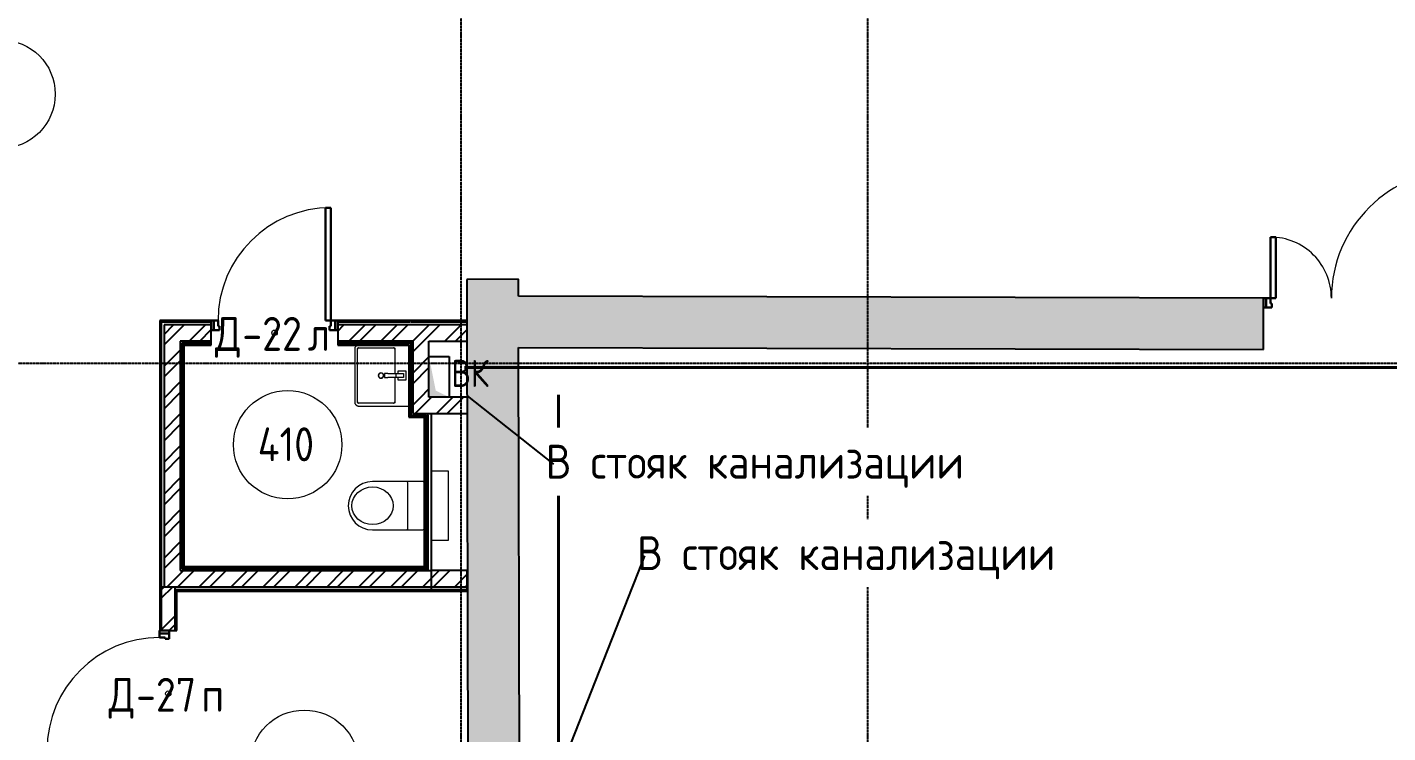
# Model space of a CAD drawing. Header units: millimetres. Extents: x -129048 to 476301, y -5853 to 215316.
# Drawn here: x 327264 to 337300, y 6030 to 11234 of the extents above; entities that cross this region are included whole.
import ezdxf
from ezdxf import colors
from ezdxf.entities.mleader import LeaderData, LeaderLine
from ezdxf.math import Vec2, Vec3

# ---------------------------------------------------------------- set-up
doc = ezdxf.new("R2010")
doc.units = ezdxf.units.MM
doc.linetypes.add('ADSK_Линия сетки', pattern=[25, 20, -2.5, 0, -2.5])
for name, color, linetype, lineweight in [('GAZLAITER', 1, 'Continuous', 40), ('Аннотация', 7, 'Continuous', 9), ('Двери', 251, 'Continuous', 18), ('Дренаж', 36, 'Continuous', 40), ('Марки дверей', 7, 'Continuous', 20), ('Марки помещений', 7, 'Continuous', 20), ('Сантехника', 251, 'Continuous', 18), ('Узлы', 7, 'Continuous', 18)]:
    doc.layers.add(name, color=color, linetype=linetype, lineweight=lineweight)
for name, color, linetype, lineweight, true_color in [('Линии', 7, 'Continuous', 9, 0x00a600), ('Обобщенные модели', 5, 'Continuous', 18, 0x0000ff), ('Стены внутренние', 5, 'Continuous', 18, 0x0000ff), ('Стены штриховка', 5, 'Continuous', 18, 0x0000ff)]:
    doc.layers.add(name, color=color, linetype=linetype, lineweight=lineweight, true_color=true_color)
doc.styles.add('GOST Common_1', font='GOST Common_0.ttf', dxfattribs={"width": 0.9, "height": 200})
doc.styles.add('GOST Common_2', font='GOST Common_0.ttf', dxfattribs={"width": 0.9, "height": 250})
doc.styles.add('PIK', font='isocpeur.ttf', dxfattribs={"width": 0.9, "height": 250})
pattern_1 = [(45, (322754.53, 150), (-117.8655, 117.8655), []), (45, (322833.11, 150), (-117.8655, 117.8655), [])]

# ---------------------------------------------------------------- blocks, each defined once
blk = doc.blocks.new('AC_Дверь_Однопольная - Д-22л 933х2200h-1983239-04 План 4-го этажа')
at = {"layer": 'Двери', "lineweight": 30}
for p, q in [((416, 923), (376, 923)), ((376, 923), (376, 90)), ((416, 90), (416, 923)), ((-447, 90), (-467, 90)), ((-467, 90), (-467, 20)), ((-467, 20), (-447, 20)), ((-417, 90), (-447, 90)), ((-447, 90), (-447, 20)), ((-447, 20), (-447, 90)), ((-447, 20), (-407, 20)), ((-417, 50), (-417, 90)), ((-407, 50), (-417, 50)), ((-407, 20), (-407, 50)), ((376, 90), (416, 90)), ((416, 50), (406, 50)), ((406, 50), (406, 20)), ((406, 20), (446, 20)), ((446, 90), (416, 90)), ((416, 90), (416, 50)), ((446, 20), (446, 90)), ((466, 90), (446, 90)), ((446, 90), (446, 20)), ((446, 20), (466, 20)), ((466, 20), (466, 90))]:
    blk.add_line(p, q, dxfattribs=at)
at = {"layer": 'Двери'}
blk.add_arc((416, 90), 833, 90, 180, dxfattribs=at)
blk = doc.blocks.new('AC_Дверь_Однопольная - Д-27п 930х2200h-1983248-04 План 4-го этажа')
at = {"layer": 'Двери', "lineweight": 30}
for p, q in [((-415, 894), (-375, 894)), ((-415, 64), (-415, 894)), ((-375, 894), (-375, 64)), ((-465, 64), (-445, 64)), ((-465, -6), (-465, 64)), ((-445, 64), (-415, 64)), ((-445, -6), (-445, 64)), ((-445, 64), (-445, -6)), ((-375, 64), (-415, 64)), ((-415, 64), (-415, 24)), ((-415, 24), (-405, 24)), ((-405, 24), (-405, -6)), ((405, 24), (415, 24)), ((405, -6), (405, 24)), ((415, 64), (445, 64)), ((415, 24), (415, 64)), ((445, 64), (445, -6)), ((445, 64), (465, 64)), ((445, -6), (445, 64)), ((465, 64), (465, -6)), ((-445, -6), (-465, -6)), ((-405, -6), (-445, -6)), ((445, -6), (405, -6)), ((465, -6), (445, -6))]:
    blk.add_line(p, q, dxfattribs=at)
at = {"layer": 'Двери'}
blk.add_arc((-415, 64), 830, 0, 90, dxfattribs=at)
blk = doc.blocks.new('AC_Дверь_Двупольная - Д-28л 1500х2200h-2039724-04 План 4-го этажа')
at = {"layer": 'Двери', "lineweight": 30}
for p, q in [((700, 1140), (660, 1140)), ((660, 1140), (660, 190)), ((700, 190), (700, 1140)), ((-700, 640), (-660, 640)), ((-700, 190), (-700, 640)), ((-660, 640), (-660, 190)), ((-750, 190), (-730, 190)), ((-750, 120), (-750, 190)), ((-730, 120), (-750, 120)), ((-730, 190), (-700, 190)), ((-730, 120), (-730, 190)), ((-730, 190), (-730, 120)), ((-690, 120), (-730, 120)), ((-660, 190), (-700, 190)), ((-700, 190), (-700, 150)), ((-700, 150), (-690, 150)), ((-690, 150), (-690, 120)), ((660, 190), (700, 190)), ((700, 150), (690, 150)), ((690, 150), (690, 120)), ((690, 120), (730, 120)), ((730, 190), (700, 190)), ((700, 190), (700, 150)), ((730, 120), (730, 190)), ((750, 190), (730, 190)), ((730, 190), (730, 120)), ((730, 120), (750, 120)), ((750, 120), (750, 190))]:
    blk.add_line(p, q, dxfattribs=at)
at = {"layer": 'Двери'}
for centre, radius, start, end in [((700, 190), 950, 90, 180), ((-700, 190), 450, 360, 90)]:
    blk.add_arc(centre, radius, start, end, dxfattribs=at)
blk = doc.blocks.new('Parametric_Porcelain_bathroom_sink_20774 - 450х400мм-2098795-04 План 4-го этажа')
at = {"layer": 'Сантехника'}
for p, q in [((320, 424), (-70, 424)), ((-70, 404), (320, 404)), ((-100, 394), (-100, 24)), ((-80, 137), (-80, 394)), ((330, 394), (330, 137)), ((140, 203), (110, 203)), ((110, 203), (110, 180)), ((140, 203), (110, 203)), ((140, 180), (140, 203)), ((110, 127), (-70, 127)), ((93, 105), (93, 46)), ((110, 107), (95, 107)), ((110, 120), (110, 180)), ((110, 85), (110, 120)), ((140, 120), (110, 120)), ((140, 180), (140, 120)), ((320, 127), (140, 127)), ((140, 120), (140, 85)), ((155, 107), (140, 107)), ((156, 46), (156, 105)), ((95, 44), (155, 44)), ((110, 65), (110, 85)), ((140, 65), (110, 65)), ((140, 85), (140, 65))]:
    blk.add_line(p, q, dxfattribs=at)
at = {"layer": 'Сантехника', "flags": 128}
for points in [[(-70, 424), (-71, 424), (-72, 424), (-74, 424), (-75, 424), (-76, 423), (-77, 423), (-78, 423), (-79, 422), (-81, 422), (-82, 422), (-83, 421), (-84, 421), (-85, 420), (-86, 419), (-87, 419), (-88, 418), (-89, 417), (-90, 417), (-91, 416), (-92, 415), (-92, 414), (-93, 413), (-94, 412), (-95, 411), (-95, 410), (-96, 409), (-96, 408), (-97, 407), (-98, 406), (-98, 405), (-98, 404), (-99, 403), (-99, 401), (-99, 400), (-100, 399), (-100, 398), (-100, 397), (-100, 396), (-100, 394), (-100, 394)], [(-80, 394), (-80, 394), (-80, 395), (-80, 395), (-80, 396), (-80, 396), (-80, 396), (-80, 397), (-79, 397), (-79, 398), (-79, 398), (-79, 398), (-79, 399), (-79, 399), (-78, 399), (-78, 400), (-78, 400), (-78, 400), (-78, 401), (-77, 401), (-77, 401), (-77, 401), (-76, 402), (-76, 402), (-76, 402), (-75, 402), (-75, 403), (-75, 403), (-74, 403), (-74, 403), (-74, 403), (-73, 403), (-73, 404), (-72, 404), (-72, 404), (-72, 404), (-71, 404), (-71, 404), (-71, 404), (-70, 404), (-70, 404)], [(-76, 402), (-76, 402), (-77, 402), (-77, 401), (-77, 401), (-77, 401)], [(-70, 404), (-70, 404), (-71, 404), (-71, 404), (-72, 404)], [(350, 394), (350, 395), (350, 396), (350, 398), (350, 399), (349, 400), (349, 401), (349, 402), (348, 403), (348, 405), (348, 406), (347, 407), (347, 408), (346, 409), (345, 410), (345, 411), (344, 412), (343, 413), (343, 414), (342, 415), (341, 416), (340, 416), (339, 417), (338, 418), (337, 419), (336, 419), (335, 420), (334, 420), (333, 421), (332, 422), (331, 422), (330, 422), (329, 423), (327, 423), (326, 423), (325, 424), (324, 424), (323, 424), (322, 424), (320, 424), (320, 424)], [(321, 404), (321, 404), (321, 404), (320, 404), (320, 404)], [(320, 404), (320, 404), (321, 404), (321, 404), (322, 404), (322, 404), (322, 404), (323, 404), (323, 403), (324, 403), (324, 403), (324, 403), (325, 403), (325, 403), (325, 402), (326, 402), (326, 402), (326, 402), (327, 402), (327, 401), (327, 401), (327, 401), (328, 400), (328, 400), (328, 400), (328, 399), (329, 399), (329, 399), (329, 398), (329, 398), (329, 398), (329, 397), (330, 397), (330, 396), (330, 396), (330, 396), (330, 395), (330, 395), (330, 395), (330, 394), (330, 394)], [(328, 400), (328, 400), (328, 401), (327, 401), (327, 401), (327, 401)], [(-80, 395), (-80, 395), (-80, 395), (-80, 394), (-80, 394)], [(330, 394), (330, 394), (330, 395), (330, 395), (330, 396)], [(-80, 137), (-80, 137), (-80, 136), (-80, 136), (-80, 136)], [(-70, 127), (-70, 127), (-71, 127), (-71, 127), (-72, 127), (-72, 127), (-72, 127), (-73, 128), (-73, 128), (-74, 128), (-74, 128), (-74, 128), (-75, 128), (-75, 128), (-75, 129), (-76, 129), (-76, 129), (-76, 129), (-77, 130), (-77, 130), (-77, 130), (-77, 130), (-78, 131), (-78, 131), (-78, 131), (-78, 132), (-79, 132), (-79, 132), (-79, 133), (-79, 133), (-79, 134), (-79, 134), (-80, 134), (-80, 135), (-80, 135), (-80, 135), (-80, 136), (-80, 136), (-80, 137), (-80, 137), (-80, 137)], [(-78, 131), (-78, 131), (-78, 131), (-77, 130), (-77, 130), (-77, 130)], [(-71, 127), (-71, 127), (-71, 127), (-70, 127), (-70, 127)], [(330, 137), (330, 137), (330, 136), (330, 136), (330, 136), (330, 135), (330, 135), (330, 134), (329, 134), (329, 134), (329, 133), (329, 133), (329, 133), (329, 132), (328, 132), (328, 132), (328, 131), (328, 131), (328, 131), (327, 130), (327, 130), (327, 130), (326, 129), (326, 129), (326, 129), (325, 129), (325, 129), (325, 128), (324, 128), (324, 128), (324, 128), (323, 128), (323, 128), (322, 127), (322, 127), (322, 127), (321, 127), (321, 127), (321, 127), (320, 127), (320, 127)], [(320, 127), (320, 127), (321, 127), (321, 127), (322, 127)], [(326, 129), (326, 129), (327, 130), (327, 130), (327, 130), (327, 130)], [(330, 136), (330, 136), (330, 137), (330, 137), (330, 137)]]:
    blk.add_lwpolyline(points, dxfattribs=at)
at = {"layer": 'Сантехника'}
for centre, radius, start, end in [((125, 230), 20, 0, 180), ((125, 230), 20, 180, 360), ((125, 230), 18.2, 165.1578, 180), ((125, 230), 18.2, 180, 191.3408), ((125, 230), 16.3, 175.3673, 180), ((125, 230), 16.3, 175.3673, 180), ((125, 230), 16.3, 180, 198.6206), ((125, 230), 16.3, 180, 198.6206), ((125, 230), 18.2, 211.2327, 219.7338), ((125, 230), 18.2, 95.8453, 146.6627), ((125, 230), 16.3, 216.8749, 225), ((125, 230), 16.3, 216.8749, 225), ((125, 230), 18.2, 225, 229.4056), ((125, 230), 18.2, 232.7593, 242.7191), ((125, 230), 18.2, 265.131, 274.1833), ((125, 230), 18.2, 85.131, 94.1833), ((125, 230), 18.2, 275.8453, 326.6627), ((125, 230), 18.2, 52.7593, 62.7191), ((125, 230), 16.3, 36.8749, 45), ((125, 230), 16.3, 36.8749, 45), ((125, 230), 18.2, 45, 49.4056), ((125, 230), 18.2, 28.9833, 39.7338), ((125, 230), 16.3, 0, 18.6206), ((125, 230), 16.3, 0, 18.6206), ((125, 230), 16.3, 355.3673, 360), ((125, 230), 16.3, 355.3673, 360), ((125, 230), 18.2, 0, 11.3408), ((125, 230), 18.2, 345.1578, 360), ((95, 105), 1.87, 120, 150), ((95, 105), 1.87, 90, 180), ((95, 105), 1.87, 120, 150), ((95, 105), 1.87, 120, 150), ((155, 105), 1.87, 0, 90), ((155, 105), 1.87, 30, 60), ((155, 105), 1.87, 30, 60), ((155, 105), 1.87, 30, 60), ((95, 46), 1.49, 180, 270), ((155, 46), 1.49, 270, 360)]:
    blk.add_arc(centre, radius, start, end, dxfattribs=at)
blk = doc.blocks.new('Туалет подвесной-Moderna R-Laufen - 000 White-1870147-04 План 4-го этажа')
at = {"layer": 'Обобщенные модели'}
for p, q in [((-53, 409), (-53, 37)), ((303, 37), (303, 409)), ((-43, 148), (293, 148))]:
    blk.add_line(p, q, dxfattribs=at)
for centre, radius, start, end in [((125, 409), 178, 360, 180), ((-43, 158), 9.89, 180, 270), ((293, 158), 9.89, 270, 360), ((-43, 37), 9.89, 180, 270), ((293, 37), 9.89, 270, 360)]:
    blk.add_arc(centre, radius, start, end, dxfattribs=at)
blk.add_ellipse((125, 408), major_axis=(0, 152), ratio=0.916517, dxfattribs=at)
at = {"layer": 'Сантехника'}
for p, q in [((-130, -28), (-130, -153)), ((380, -153), (380, -28)), ((-130, -153), (380, -153))]:
    blk.add_line(p, q, dxfattribs=at)
blk = doc.blocks.new('ADSK_Марка_Помещение_ОдноЗначение - Номер-247393-04 План 4-го этажа')
at = {"layer": 'Марки помещений'}
blk.add_circle((0, 0), 4, dxfattribs=at)
blk = doc.blocks.new('ADSK_Марка_Дверь - Типоразмер_ADSK_Марка-58376-04 План 4-го этажа')
at = {"layer": 'Марки дверей', "lineweight": 9}
blk.add_circle((0, 0), 0.2, dxfattribs=at)

msp = doc.modelspace()

# ---------------------------------------------------------------- hatches: boundary and pattern name
at = {"layer": 'Стены внутренние', "lineweight": 25, "true_color": 0x636466}
msp.add_hatch(color=251, dxfattribs=at).paths.add_polyline_path([(330520.038, 2889.132), (330900.037, 2889.877), (330887.314, 9375.37), (330507.315, 9374.624), (330518.627, 3608.273)])
h = msp.add_hatch(color=251, dxfattribs=at)
h.paths.add_polyline_path([(339754.395, 8847.825), (339754.395, 9227.827), (337883.995, 9232.771), (337882.991, 8852.772), (339364.088, 8848.857)])
h.paths.add_polyline_path([(336382.996, 8856.737), (336383.815, 9236.736), (330887.558, 9251.264), (330888.303, 8871.261), (332865.379, 8866.035)])
h = msp.add_hatch(dxfattribs=at)
h.set_pattern_fill('FP_2', color=251, style=0, pattern_type=2)
h.set_pattern_definition(pattern_1)
h.paths.add_polyline_path([(330023.626, 8918.396), (330107.913, 8918.396), (330107.913, 9038.396), (329555.197, 9038.396), (329555.197, 8918.396), (329971.741, 8918.396)])
h.paths.add_polyline_path([(328393.41, 8918.396), (328622.197, 8918.396), (328622.197, 9038.396), (328273.41, 9038.396), (328273.41, 8918.396)])
h = msp.add_hatch(dxfattribs=at)
h.set_pattern_fill('FP_2', color=251, style=0, pattern_type=2)
h.set_pattern_definition(pattern_1)
h.paths.add_polyline_path([(330107.913, 8918.396), (330508.21, 8918.396), (330507.315, 9038.396), (330107.913, 9038.396), (330107.913, 8924.114)])
h = msp.add_hatch(dxfattribs=at)
h.set_pattern_fill('FP_2', color=251, style=0, pattern_type=2)
h.set_pattern_definition(pattern_1)
h.paths.add_polyline_path([(328393.41, 7226.872), (328393.41, 8918.396), (328273.41, 8918.396), (328273.753, 7226.872), (328353.41, 7226.872)])
h = msp.add_hatch(dxfattribs=at)
h.set_pattern_fill('FP_2', color=251, style=0, pattern_type=2)
h.set_pattern_definition(pattern_1)
h.paths.add_polyline_path([(330227.913, 8505.385), (330227.913, 8918.396), (330107.913, 8918.396), (330107.913, 8505.385)])
h = msp.add_hatch(dxfattribs=at)
h.set_pattern_fill('FP_2', color=251, style=0, pattern_type=2)
h.set_pattern_definition(pattern_1)
h.paths.add_polyline_path([(330219.904, 8385.385), (330246.904, 8385.385), (330246.904, 8505.385), (330107.913, 8505.385), (330107.913, 8385.385), (330206.904, 8385.385)])
h = msp.add_hatch(dxfattribs=at)
h.set_pattern_fill('FP_2', color=251, style=0, pattern_type=2)
h.set_pattern_definition(pattern_1)
h.paths.add_polyline_path([(330509.256, 8385.385), (330509.02, 8505.385), (330246.904, 8505.385), (330246.904, 8385.385), (330507.315, 8385.385)])
h = msp.add_hatch(dxfattribs=at)
h.set_pattern_fill('FP_2', color=251, style=0, pattern_type=2)
h.set_pattern_definition(pattern_1)
h.paths.add_polyline_path([(330246.904, 7106.872), (330246.904, 7226.872), (328273.41, 7226.872), (328273.41, 7106.872), (330023.626, 7106.872)])
h = msp.add_hatch(dxfattribs=at)
h.set_pattern_fill('FP_2', color=251, style=0, pattern_type=2)
h.set_pattern_definition(pattern_1)
h.paths.add_polyline_path([(330507.315, 7106.872), (330510.665, 7106.872), (330510.665, 7226.872), (330246.904, 7226.872), (330246.904, 7106.872)])
h = msp.add_hatch(dxfattribs=at)
h.set_pattern_fill('FP_1', color=251, style=0, pattern_type=2)
h.set_pattern_definition([(45, (322754.53, 150), (-179.605, 179.605), []), (45, (322818.03, 150), (0, 359.21), []), (45, (322691.03, 150), (0, 359.21), [])])
h.paths.add_polyline_path([(328253.41, 4537.845), (328353.41, 4537.845), (328353.41, 5853.396), (328253.41, 5853.396), (328253.41, 4547.845)])
h.paths.add_polyline_path([(328353.41, 6783.396), (328353.41, 7106.872), (328253.41, 7106.872), (328253.41, 6783.396), (328334.117, 6783.396)])
at = {"layer": 'Узлы', "lineweight": 25, "true_color": 0x636466}
msp.add_hatch(color=251, dxfattribs=at).paths.add_polyline_path([(330227.913, 8505.385), (330377.913, 8505.385), (330277.41, 8554.883), (330227.913, 8805.385), (330227.913, 8544.411)])

# ---------------------------------------------------------------- linework, layer by layer
at = {"linetype": 'ADSK_Линия сетки', "lineweight": 25}
for p, q in [((330464.445, -2753.384), (330464.445, 21818.801)), ((333464.445, -2753.384), (333464.445, 21818.801)), ((311668.31, 8756.788), (379896.253, 8756.788))]:
    msp.add_line(p, q, dxfattribs=at)
at = {"layer": 'Дренаж'}
for p, q in [((337924.403, 8725.412), (330491.017, 8725.412)), ((331183.363, 2910.506), (331183.363, 8522.87))]:
    msp.add_line(p, q, dxfattribs=at)
at = {"layer": 'Линии', "color": 251, "lineweight": 25, "true_color": 0x636466}
for p, q in [((330227.913, 8805.385), (330377.913, 8805.385)), ((330227.913, 8505.385), (330227.913, 8805.385)), ((330377.913, 8805.385), (330377.913, 8505.385)), ((330377.913, 8505.385), (330227.913, 8505.385))]:
    msp.add_line(p, q, dxfattribs=at)
at = {"layer": 'Стены внутренние', "color": 251, "lineweight": 25, "true_color": 0x636466}
for p, q in [((330887.314, 9375.37), (330507.315, 9374.624)), ((330507.315, 9374.624), (330507.912, 9070.396)), ((330887.558, 9251.264), (330887.314, 9375.37)), ((336384, 9236.736), (330887.558, 9251.264)), ((336382.996, 8856.737), (336383.815, 9166.736)), ((328622.197, 9070.396), (328241.41, 9070.396)), ((328241.41, 9070.396), (328241.41, 6783.396)), ((330507.912, 9070.396), (329555.197, 9070.396)), ((330507.916, 9068.396), (330516.78, 4549.845)), ((328622.197, 8890.396), (328622.197, 9000.396)), ((329555.197, 9000.396), (329555.197, 8890.396)), ((328421.41, 8890.396), (328622.197, 8890.396)), ((328421.41, 7254.872), (328421.41, 8890.396)), ((329555.197, 8890.396), (330079.913, 8890.396)), ((330079.913, 8890.396), (330079.913, 8357.385)), ((330227.913, 8505.385), (330227.913, 8918.396)), ((330227.913, 8918.396), (330508.21, 8918.396)), ((330900.037, 2889.877), (330888.303, 8871.261)), ((330888.303, 8871.261), (336382.996, 8856.737)), ((330509.02, 8505.385), (330227.913, 8505.385)), ((330079.913, 8357.385), (330191.904, 8357.385)), ((330191.904, 8357.385), (330191.904, 7254.872)), ((330246.904, 8385.385), (330509.256, 8385.385)), ((330246.904, 7074.872), (330246.904, 8385.385)), ((330191.904, 7254.872), (328421.41, 7254.872)), ((330510.665, 7226.872), (330246.904, 7226.872)), ((330510.665, 7074.872), (330510.665, 7226.872)), ((328253.41, 7106.872), (328273.41, 7106.872)), ((328368.41, 6783.396), (328368.41, 7074.872)), ((328368.41, 7074.872), (330510.665, 7074.872)), ((328311.41, 6783.396), (328368.41, 6783.396))]:
    msp.add_line(p, q, dxfattribs=at)
at = {"layer": 'Стены штриховка', "color": 251, "lineweight": 25, "true_color": 0x636466}
for p, q in [((328622.197, 9068.396), (328241.41, 9068.396)), ((328241.41, 9058.396), (328243.41, 9058.396)), ((328243.41, 9070.396), (328243.41, 6783.396)), ((328622.197, 9058.396), (328253.41, 9058.396)), ((328253.41, 9058.396), (328253.41, 6783.396)), ((328622.197, 9038.396), (328273.41, 9038.396)), ((328273.41, 9038.396), (328273.41, 7106.872)), ((330079.913, 9068.396), (329555.197, 9068.396)), ((330088.913, 9058.396), (329555.197, 9058.396)), ((330507.975, 9038.396), (329555.197, 9038.396)), ((330079.913, 9068.396), (330079.913, 9070.396)), ((330507.916, 9068.396), (330088.913, 9068.396)), ((330507.936, 9058.396), (330094.913, 9058.396)), ((330507.916, 9068.396), (330507.912, 9070.396)), ((328622.197, 8918.396), (328393.41, 8918.396)), ((328393.41, 8918.396), (328393.41, 7226.872)), ((328622.197, 8905.396), (328406.41, 8905.396)), ((328406.41, 8905.396), (328406.41, 7239.872)), ((328622.197, 8899.396), (328412.41, 8899.396)), ((328412.41, 8899.396), (328412.41, 7245.872)), ((330107.913, 8918.396), (329555.197, 8918.396)), ((330107.913, 8905.396), (329555.197, 8905.396)), ((330079.913, 8899.396), (329555.197, 8899.396)), ((330079.913, 8899.396), (330079.913, 8905.396)), ((330088.913, 8905.396), (330088.913, 8366.385)), ((330094.913, 8905.396), (330094.913, 8372.385)), ((330107.913, 8918.396), (330107.913, 8385.385)), ((330088.913, 8366.385), (330200.904, 8366.385)), ((330094.913, 8372.385), (330206.904, 8372.385)), ((330107.913, 8385.385), (330246.904, 8385.385)), ((330200.904, 7239.872), (330200.904, 8366.385)), ((330206.904, 7239.872), (330206.904, 8372.385)), ((330219.904, 8372.385), (330219.904, 8385.385)), ((330219.904, 8372.385), (330219.904, 7226.872)), ((328393.41, 7226.872), (330246.904, 7226.872)), ((328406.41, 7239.872), (330219.904, 7239.872)), ((328412.41, 7245.872), (330191.904, 7245.872)), ((330191.904, 7245.872), (330191.904, 7239.872)), ((328243.41, 7086.872), (328241.41, 7086.872)), ((328241.41, 7076.872), (328243.41, 7076.872)), ((328241.41, 7074.872), (328243.41, 7074.872)), ((328273.41, 7106.872), (330510.665, 7106.872)), ((328353.41, 7106.872), (328353.41, 6783.396)), ((328353.41, 7086.872), (330510.665, 7086.872)), ((328353.41, 7076.872), (330510.665, 7076.872)), ((328368.41, 7074.872), (328353.41, 7074.872)), ((328359.41, 7074.872), (328359.41, 6783.396))]:
    msp.add_line(p, q, dxfattribs=at)

# ---------------------------------------------------------------- block references
at = {"layer": 'Двери', "color": 251, "lineweight": 25, "true_color": 0x636466}
for name, p, rotation in [('AC_Дверь_Двупольная - Д-28л 1500х2200h-2039724-04 План 4-го этажа', (337133.496, 9044.754), 359.8485505277052), ('AC_Дверь_Однопольная - Д-27п 930х2200h-1983248-04 План 4-го этажа', (328304.91, 6318.396), 90.0000000000001)]:
    msp.add_blockref(name, p, dxfattribs=dict(at, rotation=rotation))
msp.add_blockref('AC_Дверь_Однопольная - Д-22л 933х2200h-1983239-04 План 4-го этажа', (329088.697, 8980.396), dxfattribs=at)
at = {"layer": 'Марки дверей', "color": 251, "lineweight": 25, "true_color": 0x636466, "xscale": 99.99999999999993, "yscale": 99.99999999999993, "zscale": 99.99999999999993}
for p in [(329088.697, 8980.396), (328304.91, 6318.396)]:
    msp.add_blockref('ADSK_Марка_Дверь - Типоразмер_ADSK_Марка-58376-04 План 4-го этажа', p, dxfattribs=at)
at = {"layer": 'Марки помещений', "color": 251, "lineweight": 25, "true_color": 0x636466, "xscale": 99.99999999999993, "yscale": 99.99999999999993, "zscale": 99.99999999999993}
for p in [(327071.074, 10740.798), (329185.517, 8155.166), (329308.93, 5797.819)]:
    msp.add_blockref('ADSK_Марка_Помещение_ОдноЗначение - Номер-247393-04 План 4-го этажа', p, dxfattribs=at)
at = {"layer": 'Сантехника', "color": 251, "lineweight": 25, "true_color": 0x636466, "rotation": 89.9999999999999}
for name, p in [('Parametric_Porcelain_bathroom_sink_20774 - 450х400мм-2098795-04 План 4-го этажа', (330103.913, 8540.396)), ('Туалет подвесной-Moderna R-Laufen - 000 White-1870147-04 План 4-го этажа', (330219.404, 7579.872))]:
    msp.add_blockref(name, p, dxfattribs=at)

# ---------------------------------------------------------------- texts
at = {"layer": 'Аннотация', "color": 251, "lineweight": 25, "true_color": 0x636466, "insert": (330392.847, 8781.482), "char_height": 200, "width": 360.75937, "attachment_point": 1, "style": 'GOST Common_1'}
msp.add_mtext('ВК', dxfattribs=at)
at = {"layer": 'Марки дверей', "color": 251, "lineweight": 25, "true_color": 0x636466, "char_height": 250, "attachment_point": 1, "style": 'GOST Common_2'}
for s, insert, width in [('\\fGOST Common|b0|i0|c204|p34|;\\W.9;Д', (328648.868, 9097.409), 245.31637), ('-22', (328851.274, 9097.409), 584.43019), ('\\fGOST Common|b0|i0|c204|p34|;\\W.9;л', (329333.477, 9097.409), 194.81006), ('\\fGOST Common|b0|i0|c204|p34|;\\W.9;Д', (327865.081, 6435.409), 245.31637), ('-27', (328067.487, 6435.409), 584.43019), ('\\fGOST Common|b0|i0|c204|p34|;\\W.9;п', (328549.69, 6435.409), 194.81006)]:
    msp.add_mtext(s, dxfattribs=dict(at, insert=insert, width=width))
at = {"layer": 'Марки помещений', "color": 251, "lineweight": 25, "true_color": 0x636466, "insert": (328964.56, 8282.891), "char_height": 250, "width": 548.35425, "attachment_point": 1, "style": 'GOST Common_2'}
msp.add_mtext('410', dxfattribs=at)

# ---------------------------------------------------------------- next in the draw order: leaders
at = {"layer": 'GAZLAITER', "color": 18, "lineweight": 25, "ltscale": 10, "true_color": 0x000000}
ml = msp.add_multileader_mtext('Standard', dxfattribs=at)
ml.set_content('{\\C256;\\c0;В стояк канализации}', color=1, style='PIK')
ml.set_leader_properties()
ml.build(insert=Vec2(0, 0))
ml.multileader.update_dxf_attribs({"text_right_attachment_type": 6, "dogleg_length": 0.36, "arrow_head_size": 0.18})
ctx = ml.context
ctx.base_point, ctx.char_height, ctx.arrow_head_size, ctx.landing_gap_size, ctx.plane_origin = Vec3(331146.766, 8010.762), 250, 0.18, 0.09, Vec3(330509.002, 8448.9)
ctx.right_attachment, ctx.text_align_type = 6, 2
notes = []
notes.append((ctx, [(0, (1, 1, 0), (331146.406, 8010.762), (1, 0), 0.36, [(0, [(330509.002, 8514.815)], 0, [])])]))
ctx.mtext.insert, ctx.mtext.alignment, ctx.mtext.flow_direction = Vec3(334173.106, 8154.512), 3, 5
ctx.mtext.has_bg_fill, ctx.mtext.bg_color, ctx.mtext.bg_scale_factor, ctx.mtext.bg_transparency, ctx.mtext.use_window_bg_color = 1, -1027028792, 1.5, 0, 1
for ctx, leaders in notes:
    for number, flags, end, landing, length, lines in leaders:
        leader = LeaderData()
        leader.index, (leader.has_last_leader_line, leader.has_dogleg_vector, leader.attachment_direction) = number, flags
        leader.last_leader_point, leader.dogleg_vector, leader.dogleg_length = Vec3(end), Vec3(landing), length
        for number, points, colour, breaks in lines:
            line = LeaderLine()
            line.index, line.vertices, line.color, line.breaks = number, Vec3.list(points), colors.encode_raw_color(colour), breaks
            leader.lines.append(line)
        ctx.leaders.append(leader)

# ---------------------------------------------------------------- next in the draw order: leaders
ml = msp.add_multileader_mtext('Standard', dxfattribs=at)
ml.set_content('{\\C256;\\c0;В стояк канализации}', color=1, style='PIK')
ml.set_leader_properties()
ml.build(insert=Vec2(0, 0))
ml.multileader.update_dxf_attribs({"text_right_attachment_type": 6, "dogleg_length": 0.36, "arrow_head_size": 0.18})
ctx = ml.context
ctx.base_point, ctx.char_height, ctx.arrow_head_size, ctx.landing_gap_size, ctx.plane_origin = Vec3(331821.126, 7336.383), 250, 0.18, 0.09, Vec3(331183.363, 7774.521)
ctx.right_attachment, ctx.text_align_type = 6, 2
notes = []
notes.append((ctx, [(0, (1, 1, 0), (331820.766, 7336.383), (1, 0), 0.36, [(0, [(331183.363, 5716.688)], 0, [])])]))
ctx.mtext.insert, ctx.mtext.alignment, ctx.mtext.flow_direction = Vec3(334847.466, 7480.133), 3, 5
ctx.mtext.has_bg_fill, ctx.mtext.bg_color, ctx.mtext.bg_scale_factor, ctx.mtext.bg_transparency, ctx.mtext.use_window_bg_color = 1, -1027028792, 1.5, 0, 1
for ctx, leaders in notes:
    for number, flags, end, landing, length, lines in leaders:
        leader = LeaderData()
        leader.index, (leader.has_last_leader_line, leader.has_dogleg_vector, leader.attachment_direction) = number, flags
        leader.last_leader_point, leader.dogleg_vector, leader.dogleg_length = Vec3(end), Vec3(landing), length
        for number, points, colour, breaks in lines:
            line = LeaderLine()
            line.index, line.vertices, line.color, line.breaks = number, Vec3.list(points), colors.encode_raw_color(colour), breaks
            leader.lines.append(line)
        ctx.leaders.append(leader)

doc.saveas('drawing.dxf')
